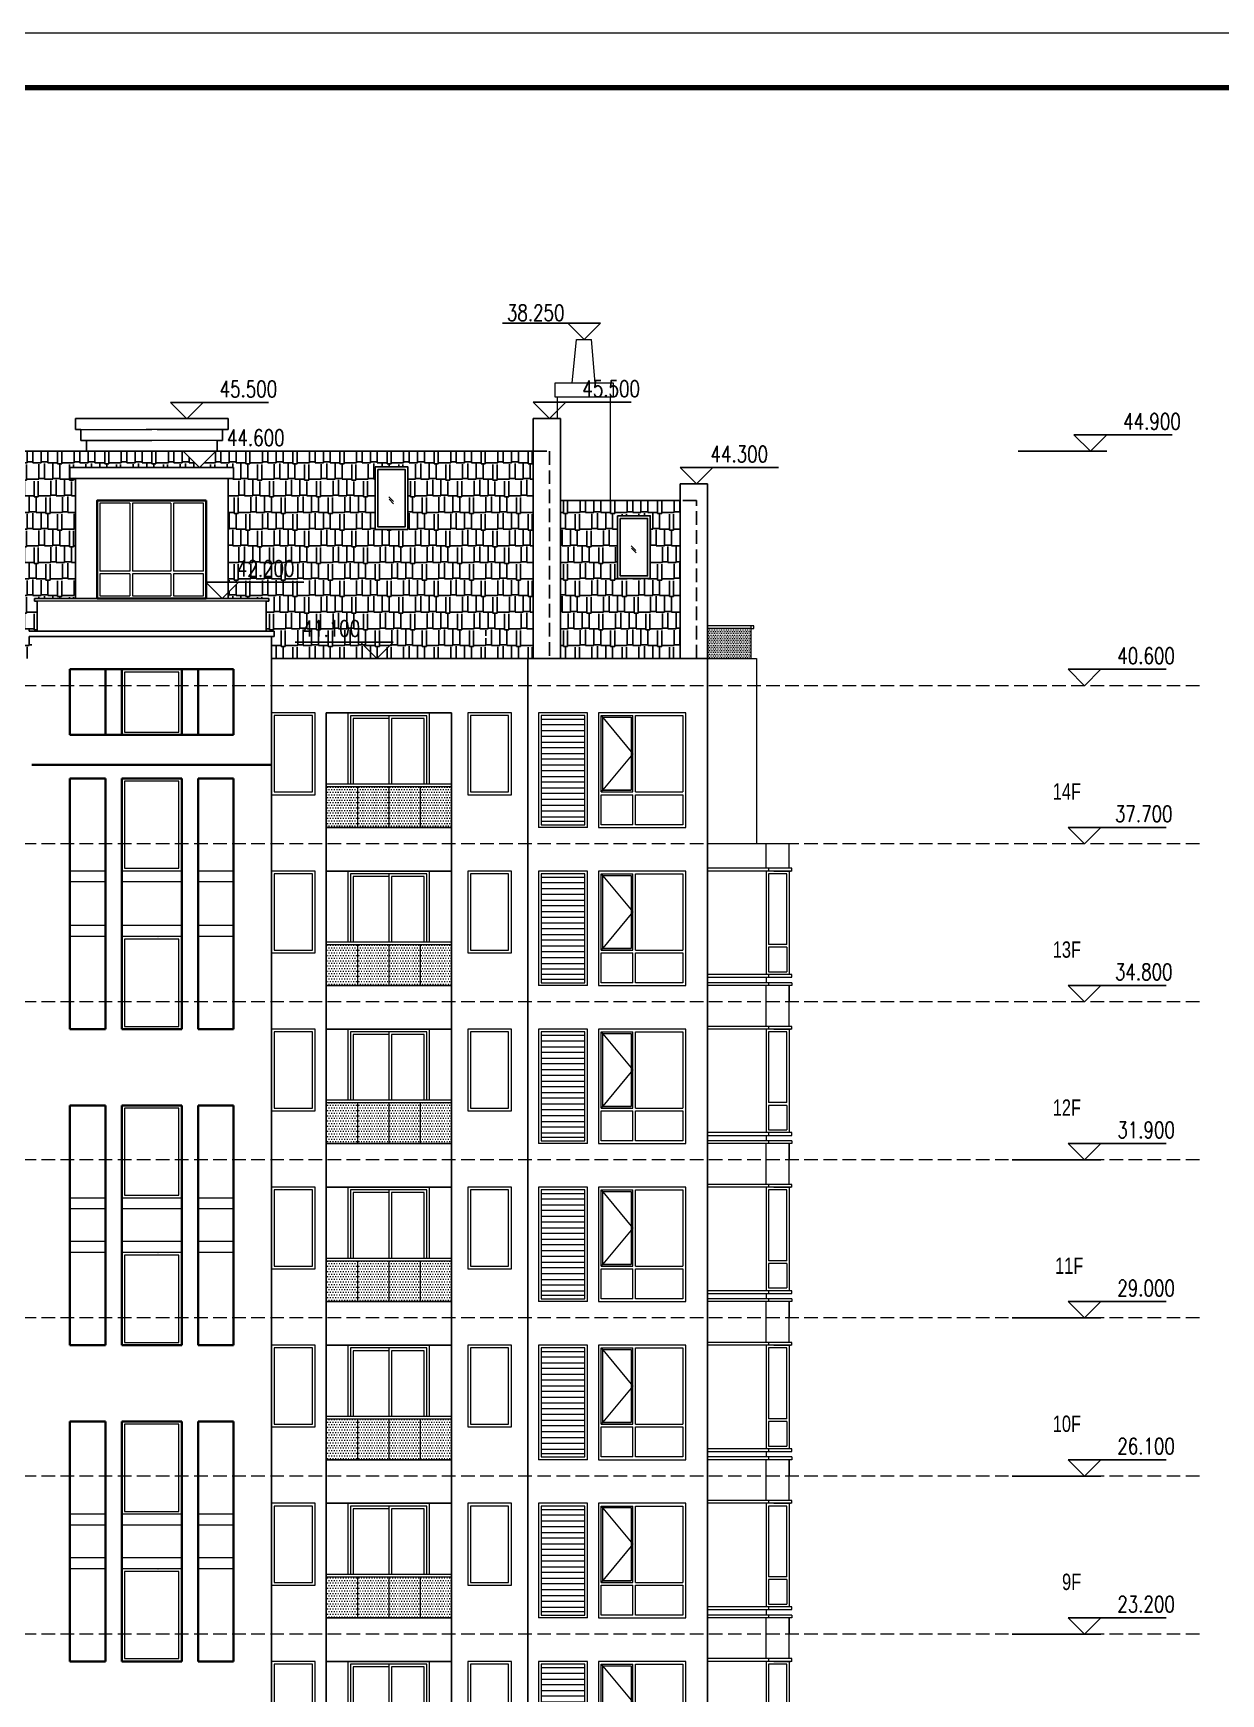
# Model space of a CAD drawing. Extents: x 1332633 to 1595679, y 264824 to 640777.
# Drawn here: x 1469425 to 1491220, y 296235 to 326700 of the extents above; entities that cross this region are included whole.
import ezdxf
from ezdxf.enums import TextEntityAlignment as Align

# ---------------------------------------------------------------- set-up
doc = ezdxf.new("R2010")
doc.units = 0
doc.header["$LTSCALE"] = 1000
doc.header["$MEASUREMENT"] = 0
doc.linetypes.add('DASH', pattern=[0.35, 0.25, -0.1])
doc.linetypes.add('DOTE', pattern=[2.42, 2, -0.2, 0.02, -0.2])
doc.layers.get('0').update_dxf_attribs({"linetype": 'CONTINUOUS'})
for name, color, linetype, lineweight in [('_公共_图框', 4, 'CONTINUOUS', 5), ('DOTE', 1, 'DOTE', 13), ('PUB_TEXT', 7, 'CONTINUOUS', 13), ('WALL', 2, 'CONTINUOUS', 35), ('WINDOW', 4, 'CONTINUOUS', 13), ('木头', 44, 'CONTINUOUS', 13)]:
    doc.layers.add(name, color=color, linetype=linetype, lineweight=lineweight)
for name, color, linetype in [('A-Hz1汉字注明（平、立面、房间名称等）', 7, 'CONTINUOUS'), ('A-Wall(建筑墙)', 255, 'CONTINUOUS'), ('A-WALL_建筑墙_', 255, 'CONTINUOUS'), ('A-WINDOW(建筑门窗)', 4, 'CONTINUOUS'), ('DIM_ELEV', 3, 'CONTINUOUS'), ('hatch', 251, 'CONTINUOUS')]:
    doc.layers.add(name, color=color, linetype=linetype)
doc.styles.add('_TCH_DIM', font='SIMPLEX', dxfattribs={"width": 0.8, "bigfont": 'HZTXT'})
doc.styles.add('sunyat', font='3yromanc.shx', dxfattribs={"width": 0.75, "bigfont": '3yhztxt.shx'})
doc.styles.add('图框文字', font='SIMKAI.TTF')
pattern_1 = [(0, (0, 0), (647.7, 304.8), [152.4, -127, 177.8, -76.2, 228.6, -101.6]), (0, (152.4, 12.7), (647.7, 304.8), [127, -482.6, 101.6, -152.4]), (0, (457.2, -19.05), (647.7, 304.8), [76.2, -787.4]), (90, (0, 0), (-215.9, 304.8), [292.1, -927.1]), (90, (152.4, 0), (-215.9, 304.8), [285.75, -933.45]), (90, (279.4, 0), (-215.9, 304.8), [266.7, -952.5]), (90, (457.2, -19.05), (-215.9, 304.8), [292.1, -927.1]), (90, (533.4, -19.05), (-215.9, 304.8), [292.1, -927.1]), (90, (762, 0), (-215.9, 304.8), [279.4, -939.8])]

# ---------------------------------------------------------------- blocks, each defined once
blk = doc.blocks.new('sadasd')
at = {"layer": 'WINDOW'}
h = blk.add_hatch(dxfattribs=at)
h.set_pattern_fill('DOTS', color=8, scale=30, style=0)
h.set_pattern_definition([(7e-15, (-3065172.717, 2077348.014), (23.8125, 47.625), [0, -47.625])])
h.paths.add_polyline_path([(6600, 1050), (6025, 1050), (6025, 300), (6600, 300)])
h.paths.add_polyline_path([(6025, 1050), (5450, 1050), (5450, 300), (6025, 300)])
h.paths.add_polyline_path([(5450, 1050), (4875, 1050), (4875, 300), (5450, 300)])
h.paths.add_polyline_path([(4875, 1050), (4300, 1050), (4300, 600), (4300, 300), (4875, 300)])
blk.add_line((4300, 2400), (4300, 600))
at = {"layer": 'A-WALL_建筑墙_'}
for p, q in [((2900, 2900), (2900, 0)), ((4300, 2400), (4300, 300, 0)), ((4300, 2400), (6600, 2400, 0)), ((6600, 2400, 0), (6600, 300)), ((6600, 300), (4300, 300, 0))]:
    blk.add_line(p, q, dxfattribs=at)
at = {"layer": 'hatch'}
for p, q in [((4300, 2400), (4300, 2900)), ((6600, 2400, 0), (6600, 2900)), ((4300, 300, 0), (4300, 0)), ((6600, 0, 0), (6600, 300))]:
    blk.add_line(p, q, dxfattribs=at)
at = {"layer": 'WINDOW', "color": 8}
for p, q in [((921, 950), (921, 2350)), ((971, 950), (971, 2350)), ((1550, 2350), (971, 1650)), ((1001, 2320), (1001, 980)), ((5400, 2300), (5400, 1100, 0)), ((5450, 2350), (5450, 1100, 0)), ((971, 1650), (1550, 950)), ((921, 950), (50, 950)), ((1550, 950), (971, 950)), ((1520, 980), (1001, 980)), ((6600, 1050), (4300, 1050, 0)), ((4875, 1050), (4875, 300)), ((5450, 1050), (5450, 300)), ((6025, 1050), (6025, 300)), ((921, 900), (50, 900)), ((921, 350), (921, 900)), ((1550, 900), (971, 900)), ((971, 350), (971, 900))]:
    blk.add_line(p, q, dxfattribs=at)
at = {"layer": 'WINDOW'}
blk.add_line((6600, 1100), (4300, 1100, 0), dxfattribs=at)
for points in [[(0, 2400), (1600, 2400), (1600, 300), (0, 300)], [(3200, 2400), (4000, 2400), (4000, 900), (3200, 900)]]:
    blk.add_lwpolyline(points, close=True, dxfattribs=at)
at = {"layer": 'WINDOW', "color": 8}
for points in [[(921, 2350), (50, 2350), (50, 950)], [(1550, 950), (1550, 2350), (971, 2350)], [(4750, 1100), (4750, 2350), (6150, 2350), (6150, 1100)], [(4800, 1100), (4800, 2300), (5400, 2300)], [(5450, 2300), (6100, 2300), (6100, 1100)], [(6850, 1675), (6850, 2350), (7550, 2350), (7550, 1675)], [(7550, 1675), (7550, 950), (6850, 950), (6850, 1675)], [(50, 900), (50, 350), (921, 350)], [(971, 350), (1550, 350), (1550, 900)]]:
    blk.add_lwpolyline(points, dxfattribs=at)
blk.add_lwpolyline([(1520, 2320), (1001, 2320), (1001, 980), (1520, 980)], close=True, dxfattribs=at)
at = {"layer": 'WINDOW', "color": 8, "elevation": 0}
for points in [[(3250, 1675), (3250, 2350), (3950, 2350), (3950, 1675)], [(4700, 1100), (4700, 2400), (6200, 2400), (6200, 1100)], [(3950, 1675), (3950, 950), (3250, 950), (3250, 1675)]]:
    blk.add_lwpolyline(points, dxfattribs=at)
at = {"layer": 'WINDOW', "elevation": 0}
blk.add_lwpolyline([(6800, 2400), (7600, 2400), (7600, 900), (6800, 900)], close=True, dxfattribs=at)
at = {"layer": '木头'}
for p, q in [((1800, 2400), (2700, 2400)), ((1800, 300), (1800, 2400)), ((1850, 2280), (2650, 2280)), ((1850, 2180), (2650, 2180)), ((2700, 2400), (2700, 300)), ((1850, 2070), (2650, 2070)), ((1850, 1970), (2650, 1970)), ((1850, 1860), (2650, 1860)), ((1850, 1760), (2650, 1760)), ((1850, 1650), (2650, 1650)), ((1850, 1550), (2650, 1550)), ((1850, 1440), (2650, 1440)), ((1850, 1340), (2650, 1340)), ((1850, 1230), (2650, 1230)), ((1850, 1130), (2650, 1130)), ((1850, 1020), (2650, 1020)), ((1850, 920), (2650, 920)), ((1850, 810), (2650, 810)), ((1850, 700), (2650, 700)), ((1850, 600), (2650, 600)), ((1850, 490), (2650, 490)), ((1850, 410), (2650, 410)), ((1800, 300), (2700, 300))]:
    blk.add_line(p, q, dxfattribs=at)
blk.add_lwpolyline([(1850, 2350), (2650, 2350), (2650, 350), (1850, 350)], close=True, dxfattribs=at)
blk = doc.blocks.new('fsdhf')
at = {"layer": 'A-Wall(建筑墙)'}
blk.add_line((1186108, 196125), (1186305, 196125), dxfattribs=at)
at = {"layer": 'WALL'}
for p, q in [((1184921, 196125), (1184921, 200525)), ((1184921, 200525), (1185571, 200525)), ((1185571, 196125), (1185571, 200525)), ((1185871, 196125), (1185871, 200525)), ((1185871, 200525), (1186971, 200525)), ((1186971, 196125), (1186971, 200525)), ((1187271, 196125), (1187271, 200525)), ((1187271, 200525), (1187921, 200525)), ((1187921, 196125), (1187921, 200525)), ((1184921, 196125), (1185571, 196125)), ((1185871, 196125), (1186971, 196125)), ((1187271, 196125), (1187921, 196125))]:
    blk.add_line(p, q, dxfattribs=at)
at = {"layer": 'WINDOW'}
for points in [[(1185921, 200475), (1186921, 200475), (1186921, 198875), (1185921, 198875)], [(1185921, 197775), (1186921, 197775), (1186921, 196175), (1185921, 196175)]]:
    blk.add_lwpolyline(points, close=True, dxfattribs=at)
at = {"layer": '木头'}
for p, q in [((1184925, 198825), (1185571, 198825)), ((1185871, 198825), (1186971, 198825)), ((1187271, 198825), (1187921, 198825)), ((1184925, 198625), (1185571, 198625)), ((1185875, 198625), (1186975, 198625)), ((1187275, 198625), (1187925, 198625)), ((1184921, 198026), (1185575, 198026)), ((1185875, 198026), (1186971, 198026)), ((1187271, 198026), (1187921, 198026)), ((1184925, 197825), (1185575, 197825)), ((1185875, 197825), (1186971, 197825)), ((1186005, 197825), (1186008, 197825)), ((1186308, 197825), (1186305, 197825)), ((1187271, 197825), (1187921, 197825))]:
    blk.add_line(p, q, dxfattribs=at)
blk = doc.blocks.new('sa')
at = {"layer": '木头'}
for p, q in [((-1501, 2450), (-1501, 2900)), ((-1501, 2450), (-1501, 2900)), ((-1077, 2450), (-1077, 2900)), ((-1546, 2450), (0, 2450)), ((-1546, 2400), (-1546, 2450)), ((-1127, 2400), (-1127, 2450)), ((-1546, 2400), (-1220, 2400)), ((-1220, 2400), (-1521, 2400)), ((-1500, 2400), (-1500, 500)), ((-1500, 2400), (0, 2400)), ((-1500, 2400), (-1500, 500)), ((-1455, 2350), (-1122, 2350)), ((-1455, 1050), (-1455, 2350)), ((-1122, 2350), (-1122, 1050)), ((-1077, 2400), (-1077, 500)), ((-1455, 1050), (-1122, 1050)), ((-1455, 1000), (-1122, 1000)), ((-1455, 1000), (-1455, 550)), ((-1122, 1000), (-1122, 550)), ((-1550, 500), (-1220, 500)), ((-1550, 450), (-1550, 500)), ((0, 450), (-1550, 450)), ((-1550, 350), (-1501, 350)), ((-1550, 350), (-1550, 300)), ((-1501, 350), (0, 350)), ((-1500, 500), (0, 500)), ((-1122, 550), (-1455, 550)), ((-1127, 450), (-1127, 500)), ((-1127, 300), (-1127, 350)), ((-1077, 450), (-1077, 350)), ((-1550, 300), (-1501, 300)), ((-1501, 300), (-1500, 0)), ((-1501, 300), (0, 300)), ((-1500, 0), (-1501, 300)), ((-1077, 0), (-1077, 300))]:
    blk.add_line(p, q, dxfattribs=at)
blk = doc.blocks.new('tk22')
at = {"layer": '_公共_图框'}
blk.add_lwpolyline([(-84000, 0), (0, 0), (0, 59400), (-84000, 59400)], close=True, dxfattribs=at)
at = {"layer": '_公共_图框', "const_width": 100}
blk.add_lwpolyline([(-81500, 1000), (-1000, 1000), (-1000, 58400), (-81500, 58400)], close=True, dxfattribs=at)
at = {"layer": '_公共_图框', "style": '图框文字'}
for tag, height, p in [('建设单位', 500, (-5000, 38300)), ('合作单位', 500, (-5054, 33683)), ('项目名称', 500, (-5000, 30300)), ('项目编号', 500, (-5000, 26300)), ('建筑', 350, (-2600, 5600)), ('方案深化', 350, (-2600, 4900)), ('1:100', 350, (-2600, 4200)), ('20090705', 350, (-2600, 3500)), ('图号', 350, (-2600, 2450))]:
    blk.add_attdef(tag, text='', height=height, dxfattribs=at).set_placement(p, align=Align.MIDDLE_CENTER)

msp = doc.modelspace()

# ---------------------------------------------------------------- hatches: boundary and pattern name
at = {"layer": 'hatch', "ltscale": 0.2}
h = msp.add_hatch(dxfattribs=at)
h.set_pattern_fill('AR-RSHKE,_O', color=256, scale=100)
h.set_pattern_definition(pattern_1)
h.paths.add_polyline_path([(1470200, 318530), (1470100, 318530), (1470100, 318730), (1470485, 318730), (1470485, 319030), (1460667, 319030), (1460600, 318963), (1460600, 318963), (1461031, 318963), (1464380, 315730), (1464900, 315730), (1464900, 315430), (1464700, 315430), (1464700, 315230), (1469400, 315230), (1469400, 315630), (1469350, 315630), (1469350, 315730), (1469500, 315730), (1469500, 316280), (1469450, 316280), (1469450, 316330), (1470200, 316330)])
h.paths.add_polyline_path([(1464914, 316079), (1464614, 315779), (1464314, 316079)], flags=16)
h.paths.add_polyline_path([(1464828, 316105), (1466086, 316105), (1466086, 316551), (1464828, 316551)], flags=24)
h = msp.add_hatch(dxfattribs=at)
h.set_pattern_fill('AR-RSHKE,_O', color=256, scale=100)
h.set_pattern_definition(pattern_1)
h.paths.add_polyline_path([(1472178, 319030), (1472078, 319030), (1472078, 319030), (1471600, 319030), (1470485, 319030), (1470485, 318730), (1472478, 318730)])
h = msp.add_hatch(dxfattribs=at)
h.set_pattern_fill('AR-RSHKE,_O', color=256, scale=100)
h.set_pattern_definition(pattern_1)
h.paths.add_polyline_path([(1477741, 319030), (1473878, 319030), (1473878, 319030), (1472778, 319030), (1472478, 318730), (1473100, 318730), (1473100, 318530), (1473000, 318530), (1473000, 316630), (1473193, 316630), (1473000, 316436), (1473000, 316330), (1473750, 316330), (1473750, 316280), (1473700, 316280), (1473700, 315730), (1473850, 315730), (1473850, 315630), (1473800, 315630), (1473800, 315230), (1477741, 315230), (1477741, 315603, -1), (1477741, 315643)])
h.paths.add_polyline_path([(1475700, 318747), (1476300, 318747), (1476300, 317594), (1475700, 317594)], flags=16)
h.paths.add_polyline_path([(1475750, 318697), (1476250, 318697), (1476250, 317644), (1475750, 317644)], flags=0)
h.paths.add_polyline_path([(1473089, 316655), (1474347, 316655), (1474347, 317101), (1473089, 317101)], flags=24)
h = msp.add_hatch(dxfattribs=at)
h.set_pattern_fill('AR-RSHKE,_O', color=256, scale=100)
h.set_pattern_definition(pattern_1)
h.paths.add_polyline_path([(1478600, 319030), (1477741, 319030), (1477741, 315643, -1), (1477741, 315603), (1477741, 315230), (1478600, 315230)])
h = msp.add_hatch(dxfattribs=at)
h.set_pattern_fill('AR-RSHKE,_O', color=256, scale=100)
h.set_pattern_definition(pattern_1)
h.paths.add_polyline_path([(1481300, 318130), (1479100, 318130), (1479100, 315230), (1481300, 315230)])
h.paths.add_polyline_path([(1480150, 316694), (1480150, 317847), (1480750, 317847), (1480750, 316694)], flags=16)
h.paths.add_polyline_path([(1480200, 316744), (1480200, 317797), (1480700, 317797), (1480700, 316744)], flags=0)
at = {"layer": 'WINDOW'}
h = msp.add_hatch(dxfattribs=at)
h.set_pattern_fill('DOTS', color=8, scale=30, angle=360, style=0)
h.set_pattern_definition([(180, (4546572.54, 2389177.565), (-23.8125, 47.625), [0, -47.625])])
h.paths.add_polyline_path([(1474800, 312880), (1475375, 312880), (1475375, 312130), (1474800, 312130)])
h.paths.add_polyline_path([(1475375, 312880), (1475950, 312880), (1475950, 312130), (1475375, 312130)])
h.paths.add_polyline_path([(1475950, 312880), (1476525, 312880), (1476525, 312130), (1475950, 312130)])
h.paths.add_polyline_path([(1476525, 312880), (1477100, 312880), (1477100, 312430), (1477100, 312130), (1476525, 312130)])
h = msp.add_hatch(dxfattribs=at)
h.set_pattern_fill('DOTS', color=8, scale=30, angle=360, style=0)
h.set_pattern_definition([(180, (4546572.54, 2386277.565), (-23.8125, 47.625), [0, -47.625])])
h.paths.add_polyline_path([(1474800, 309980), (1475375, 309980), (1475375, 309230), (1474800, 309230)])
h.paths.add_polyline_path([(1475375, 309980), (1475950, 309980), (1475950, 309230), (1475375, 309230)])
h.paths.add_polyline_path([(1475950, 309980), (1476525, 309980), (1476525, 309230), (1475950, 309230)])
h.paths.add_polyline_path([(1476525, 309980), (1477100, 309980), (1477100, 309530), (1477100, 309230), (1476525, 309230)])
at = {"layer": '木头'}
h = msp.add_hatch(dxfattribs=at)
h.set_pattern_fill('DOTS,_O', color=256, scale=20)
h.set_pattern_definition([(180, (5391782.426, 1632109.775), (-15.875, 31.75), [0, -31.75])])
h.paths.add_polyline_path([(1481800, 315780), (1481800, 315230), (1482600, 315230), (1482600, 315780)])

# ---------------------------------------------------------------- linework, layer by layer
for p, q in [((1470200, 319630), (1473000, 319630)), ((1470200, 319430), (1470300, 319430)), ((1472900, 319430), (1473000, 319430)), ((1458022, 319030), (1471600, 319030)), ((1470300, 319230), (1470400, 319230)), ((1470400, 319230), (1470400, 319030)), ((1478600, 319030), (1471600, 319030)), ((1472900, 319230), (1472800, 319230)), ((1472800, 319230), (1472800, 319030)), ((1481300, 315230), (1481300, 318430)), ((1481800, 318430), (1481600, 318430)), ((1481800, 318430), (1481600, 318430)), ((1481800, 315330), (1481800, 318430)), ((1481300, 318130), (1479100, 318130)), ((1473800, 315630), (1473800, 280230)), ((1481800, 315230), (1473800, 315230)), ((1477100, 314229), (1477100, 312130)), ((1477100, 311329), (1477100, 309530))]:
    msp.add_line(p, q)
at = {"layer": 'A-WALL_建筑墙_'}
for p, q in [((1470200, 319630), (1470200, 319430)), ((1473000, 319630), (1473000, 319430)), ((1470300, 319430), (1470300, 319230)), ((1472900, 319430), (1472900, 319230)), ((1473100, 318730), (1470100, 318730)), ((1470100, 318530), (1470100, 318730)), ((1473100, 318530), (1473100, 318730)), ((1473100, 318530), (1470100, 318530)), ((1470200, 316330), (1470200, 318529)), ((1473000, 318530), (1473000, 316330)), ((1470600, 316330), (1470600, 318130)), ((1472600, 318130), (1472600, 316330)), ((1473750, 316330), (1469450, 316330)), ((1469450, 316330), (1469450, 316280)), ((1469500, 316280), (1469450, 316280)), ((1469500, 316280), (1469500, 315730)), ((1473700, 316280), (1473700, 315730)), ((1473700, 316280), (1473750, 316280)), ((1473750, 316330), (1473750, 316280)), ((1469350, 315730), (1473850, 315730)), ((1473850, 315630), (1469350, 315630)), ((1473850, 315730), (1473850, 315630)), ((1481800, 315330), (1481800, 300230)), ((1478500, 315230), (1478500, 308930)), ((1481800, 314730), (1481800, 283130)), ((1474800, 314229, 0), (1474800, 312130)), ((1477100, 314229), (1474800, 314229, 0)), ((1474800, 312130), (1477100, 312130, 0)), ((1478500, 311830), (1478500, 309230)), ((1474800, 311329, 0), (1474800, 309230)), ((1477100, 311329), (1474800, 311329, 0)), ((1477100, 311329), (1477100, 309230, 0)), ((1474800, 309230), (1477100, 309230, 0)), ((1471913, 308430), (1471716, 308430)), ((1481800, 300230), (1481800, 283130))]:
    msp.add_line(p, q, dxfattribs=at)
at = {"layer": 'A-WALL_建筑墙_', "ltscale": 0.2}
for p, q in [((1478600, 319630), (1479100, 319630)), ((1478600, 319630), (1478600, 315230)), ((1478900, 319630), (1479100, 319630)), ((1479100, 319630), (1479100, 315230)), ((1479100, 319630), (1479100, 315230)), ((1481800, 318430), (1481300, 318430))]:
    msp.add_line(p, q, dxfattribs=at)
at = {"layer": 'A-WALL_建筑墙_', "linetype": 'DASH'}
for p, q in [((1478600, 319030), (1478900, 319030)), ((1478900, 319030), (1478900, 315230)), ((1481600, 318130), (1481300, 318130)), ((1481600, 315230), (1481600, 318130))]:
    msp.add_line(p, q, dxfattribs=at)
at = {"layer": 'A-WALL_建筑墙_', "elevation": 0}
msp.add_lwpolyline([(1472600, 318130), (1470600, 318130), (1470600, 316330), (1472600, 316330)], close=True, dxfattribs=at)
at = {"layer": 'A-WINDOW(建筑门窗)'}
for p, q in [((1475952, 318193), (1476035, 318108)), ((1475955, 318152), (1476038, 318067)), ((1480402, 317293), (1480485, 317208)), ((1480402, 317293), (1480485, 317208)), ((1480405, 317252), (1480488, 317167)), ((1480405, 317252), (1480488, 317167))]:
    msp.add_line(p, q, dxfattribs=at)
for points in [[(1475700, 318747), (1475700, 317594), (1476300, 317594), (1476300, 318747)], [(1475750, 318697), (1475750, 317644), (1476250, 317644), (1476250, 318697)], [(1480150, 317847), (1480150, 316694), (1480750, 316694), (1480750, 317847)], [(1480200, 317797), (1480200, 316744), (1480700, 316744), (1480700, 317797)]]:
    msp.add_lwpolyline(points, close=True, dxfattribs=at)
at = {"layer": 'DIM_ELEV'}
for p, q in [((1479836, 321380), (1478036, 321380)), ((1479536, 321080), (1479236, 321380)), ((1479536, 321080), (1479836, 321380)), ((1472242, 319624), (1471942, 319924)), ((1471942, 319924), (1473742, 319924)), ((1472242, 319624), (1472542, 319924)), ((1478900, 319630), (1478600, 319930)), ((1478600, 319930), (1480400, 319930)), ((1478900, 319630), (1479200, 319930)), ((1488826, 319030), (1488526, 319330)), ((1488526, 319330), (1490326, 319330)), ((1488826, 319030), (1489126, 319330)), ((1472078, 319030), (1473878, 319030)), ((1472478, 318730), (1472178, 319030)), ((1472478, 318730), (1472778, 319030)), ((1487501, 319030), (1489126, 319030)), ((1481600, 318430), (1481300, 318730)), ((1481300, 318730), (1483100, 318730)), ((1481600, 318430), (1481900, 318730)), ((1472893, 316330), (1472593, 316630)), ((1472593, 316630), (1474393, 316630)), ((1472893, 316330), (1473193, 316630)), ((1476034, 315530), (1474234, 315530)), ((1475734, 315230), (1475434, 315530)), ((1475734, 315230), (1476034, 315530)), ((1488717, 314730), (1488417, 315030)), ((1488417, 315030), (1490217, 315030)), ((1488717, 314730), (1489017, 315030)), ((1488717, 311830), (1488417, 312130)), ((1488417, 312130), (1490217, 312130)), ((1488717, 311830), (1489017, 312130)), ((1488717, 308930), (1488417, 309230)), ((1488417, 309230), (1490217, 309230)), ((1488717, 308930), (1489017, 309230)), ((1488717, 306030), (1488417, 306330)), ((1488417, 306330), (1490217, 306330)), ((1488717, 306030), (1489017, 306330)), ((1487392, 306030), (1489017, 306030)), ((1488717, 303130), (1488417, 303430)), ((1488417, 303430), (1490217, 303430)), ((1488717, 303130), (1489017, 303430)), ((1487392, 303130), (1489017, 303130)), ((1488717, 300230), (1488417, 300530)), ((1488417, 300530), (1490217, 300530)), ((1488717, 300230), (1489017, 300530)), ((1487392, 300230), (1489017, 300230)), ((1488717, 297330), (1488417, 297630)), ((1488417, 297630), (1490217, 297630)), ((1488717, 297330), (1489017, 297630)), ((1487392, 297330), (1489017, 297330))]:
    msp.add_line(p, q, dxfattribs=at)
at = {"layer": 'DOTE', "linetype": 'DASH'}
for p, q in [((1490827, 314730), (1434547, 314730)), ((1490827, 311830), (1434547, 311830)), ((1490827, 308930), (1434547, 308930)), ((1490827, 306030), (1434547, 306030)), ((1490827, 303130), (1434547, 303130)), ((1490827, 300230), (1434547, 300230)), ((1490827, 297330), (1434547, 297330))]:
    msp.add_line(p, q, dxfattribs=at)
at = {"layer": 'hatch'}
for p, q in [((1474800, 311830), (1474800, 312130)), ((1477100, 312130, 0), (1477100, 311830)), ((1474800, 311329, 0), (1474800, 311830)), ((1477100, 311329), (1477100, 311830)), ((1474800, 308930, 0), (1474800, 309230)), ((1477100, 309230, 0), (1477100, 308930))]:
    msp.add_line(p, q, dxfattribs=at)
at = {"layer": 'WALL'}
for p, q in [((1470100, 313830), (1470100, 315030)), ((1473100, 315030), (1470100, 315030)), ((1470750, 313830), (1470750, 315030)), ((1471050, 313830), (1471050, 315030)), ((1472150, 313830), (1472150, 315030)), ((1472450, 313830), (1472450, 315030)), ((1473100, 313830), (1473100, 315030)), ((1470100, 313830), (1473100, 313830)), ((1469400, 313280), (1473800, 313280)), ((1470100, 308429), (1470100, 313030)), ((1470750, 313030), (1470100, 313030)), ((1470750, 308429), (1470750, 313030)), ((1471050, 308429), (1471050, 313030)), ((1472150, 313030), (1471050, 313030)), ((1472150, 308429), (1472150, 313030)), ((1472450, 308429), (1472450, 313030)), ((1473100, 313030), (1472450, 313030)), ((1473100, 308429), (1473100, 313030)), ((1470750, 308429), (1470100, 308429)), ((1472150, 308429), (1471050, 308429)), ((1473100, 308429), (1472450, 308429))]:
    msp.add_line(p, q, dxfattribs=at)
at = {"layer": 'WALL', "elevation": 0}
msp.add_lwpolyline([(1472600, 318130), (1470600, 318130), (1470600, 316330), (1472600, 316330)], close=True, dxfattribs=at)
at = {"layer": 'WINDOW'}
for p, q in [((1471200, 318080), (1471200, 316830)), ((1471250, 318080), (1471250, 316830)), ((1471950, 318080), (1471950, 316830)), ((1472000, 318080), (1472000, 316830)), ((1471200, 316830), (1470650, 316830)), ((1471200, 316780), (1470650, 316780)), ((1471200, 316780), (1471200, 316380)), ((1471950, 316830), (1471250, 316830)), ((1471250, 316780), (1471250, 316380)), ((1471950, 316780), (1471250, 316780)), ((1471950, 316780), (1471950, 316380)), ((1472550, 316830), (1472000, 316830)), ((1472550, 316780), (1472000, 316780)), ((1472000, 316780), (1472000, 316380)), ((1473700, 316280), (1469500, 316280)), ((1474800, 312930), (1477100, 312930, 0)), ((1474800, 310030), (1477100, 310030, 0))]:
    msp.add_line(p, q, dxfattribs=at)
at = {"layer": 'WINDOW', "color": 8}
for p, q in [((1475950, 314179), (1475950, 312930, 0)), ((1476000, 314129), (1476000, 312930, 0)), ((1479850, 314180), (1480429, 313480)), ((1480399, 314150), (1480399, 312810)), ((1480429, 312780), (1480429, 314180)), ((1480479, 312780), (1480479, 314180)), ((1480429, 313480), (1479850, 312780)), ((1474800, 312880), (1477100, 312880, 0)), ((1475375, 312880), (1475375, 312130)), ((1475950, 312880), (1475950, 312130)), ((1476525, 312880), (1476525, 312130)), ((1479850, 312780), (1480429, 312780)), ((1479850, 312730), (1480429, 312730)), ((1479880, 312810), (1480399, 312810)), ((1480429, 312180), (1480429, 312730)), ((1480479, 312780), (1481350, 312780)), ((1480479, 312180), (1480479, 312730)), ((1480479, 312730), (1481350, 312730)), ((1475950, 311279), (1475950, 310030, 0)), ((1476000, 311229), (1476000, 310030, 0)), ((1479850, 311280), (1480429, 310580)), ((1480399, 311250), (1480399, 309910)), ((1480429, 309880), (1480429, 311280)), ((1480479, 309880), (1480479, 311280)), ((1480429, 310580), (1479850, 309880)), ((1474800, 309980), (1477100, 309980, 0)), ((1475375, 309980), (1475375, 309230)), ((1475950, 309980), (1475950, 309230)), ((1476525, 309980), (1476525, 309230)), ((1479850, 309880), (1480429, 309880)), ((1479850, 309830), (1480429, 309830)), ((1479880, 309910), (1480399, 309910)), ((1480429, 309280), (1480429, 309830)), ((1480479, 309880), (1481350, 309880)), ((1480479, 309280), (1480479, 309830)), ((1480479, 309830), (1481350, 309830))]:
    msp.add_line(p, q, dxfattribs=at)
at = {"layer": 'WINDOW', "elevation": 0}
for points in [[(1471200, 318080), (1470650, 318080), (1470650, 316830)], [(1471950, 318080), (1471250, 318080)], [(1472550, 316830), (1472550, 318080), (1472000, 318080)], [(1470650, 316780), (1470650, 316380), (1471200, 316380)], [(1472000, 316380), (1472550, 316380), (1472550, 316780)], [(1471250, 316380), (1471950, 316380)]]:
    msp.add_lwpolyline(points, dxfattribs=at)
for points in [[(1472100, 314980), (1471100, 314980), (1471100, 313880), (1472100, 313880)], [(1474600, 314230), (1473800, 314230), (1473800, 312730), (1474600, 312730)], [(1472100, 312980), (1471100, 312980), (1471100, 311380), (1472100, 311380)], [(1474600, 311330), (1473800, 311330), (1473800, 309830), (1474600, 309830)], [(1472100, 310080), (1471100, 310080), (1471100, 308480), (1472100, 308480)]]:
    msp.add_lwpolyline(points, close=True, dxfattribs=at)
at = {"layer": 'WINDOW', "color": 8}
for points in [[(1474550, 313505), (1474550, 314180), (1473850, 314180), (1473850, 313505)], [(1476650, 312930), (1476650, 314179), (1475250, 314179), (1475250, 312930)], [(1475950, 314129), (1475300, 314129), (1475300, 312930)], [(1476600, 312930), (1476600, 314129), (1476000, 314129)], [(1479850, 312780), (1479850, 314180), (1480429, 314180)], [(1480479, 314180), (1481350, 314180), (1481350, 312780)], [(1473850, 313505), (1473850, 312780), (1474550, 312780), (1474550, 313505)], [(1480429, 312180), (1479850, 312180), (1479850, 312730)], [(1481350, 312730), (1481350, 312180), (1480479, 312180)], [(1474550, 310605), (1474550, 311280), (1473850, 311280), (1473850, 310605)], [(1476650, 310030), (1476650, 311279), (1475250, 311279), (1475250, 310030)], [(1475950, 311229), (1475300, 311229), (1475300, 310030)], [(1476600, 310030), (1476600, 311229), (1476000, 311229)], [(1479850, 309880), (1479850, 311280), (1480429, 311280)], [(1480479, 311280), (1481350, 311280), (1481350, 309880)], [(1473850, 310605), (1473850, 309880), (1474550, 309880), (1474550, 310605)], [(1480429, 309280), (1479850, 309280), (1479850, 309830)], [(1481350, 309830), (1481350, 309280), (1480479, 309280)]]:
    msp.add_lwpolyline(points, dxfattribs=at)
at = {"layer": 'WINDOW', "color": 8, "elevation": 0}
for points in [[(1476700, 312930), (1476700, 314229), (1475200, 314229), (1475200, 312930)], [(1478150, 313505), (1478150, 314180), (1477450, 314180), (1477450, 313455)], [(1477450, 313455), (1477450, 312780), (1478150, 312780), (1478150, 313505)], [(1476700, 310030), (1476700, 311329), (1475200, 311329), (1475200, 310030)], [(1478150, 310605), (1478150, 311280), (1477450, 311280), (1477450, 310605)], [(1477450, 310605), (1477450, 309880), (1478150, 309880), (1478150, 310605)]]:
    msp.add_lwpolyline(points, dxfattribs=at)
at = {"layer": 'WINDOW'}
for points in [[(1478200, 314230), (1477400, 314230), (1477400, 312730), (1478200, 312730)], [(1481400, 314230), (1479800, 314230), (1479800, 312130), (1481400, 312130)], [(1478200, 311330), (1477400, 311330), (1477400, 309830), (1478200, 309830)], [(1481400, 311330), (1479800, 311330), (1479800, 309230), (1481400, 309230)]]:
    msp.add_lwpolyline(points, close=True, dxfattribs=at)
at = {"layer": 'WINDOW', "color": 8}
for points in [[(1479880, 314150), (1480399, 314150), (1480399, 312810), (1479880, 312810)], [(1479880, 311250), (1480399, 311250), (1480399, 309910), (1479880, 309910)]]:
    msp.add_lwpolyline(points, close=True, dxfattribs=at)
at = {"layer": '木头'}
for p, q in [((1479316, 320280), (1479397, 321080)), ((1479397, 321080), (1479674, 321080)), ((1479739, 320280), (1479674, 321080)), ((1479050, 319630), (1479050, 320030)), ((1480022, 318130), (1480022, 320030)), ((1470300, 319630), (1471600, 319630)), ((1470300, 319430), (1471600, 319430)), ((1470300, 319430), (1471500, 319430)), ((1471700, 319430), (1471500, 319430)), ((1472900, 319430), (1471600, 319430)), ((1471700, 319430), (1472900, 319430)), ((1470300, 319230), (1470400, 319230)), ((1470400, 319230), (1470400, 319030)), ((1470400, 319230), (1471600, 319230)), ((1471500, 319230), (1470400, 319230)), ((1471700, 319230), (1471500, 319230)), ((1472800, 319230), (1471600, 319230)), ((1472800, 319230), (1471700, 319230)), ((1472900, 319230), (1472800, 319230)), ((1472800, 319230), (1472800, 319030)), ((1482200, 315830), (1481800, 315830)), ((1482600, 315780), (1481800, 315780)), ((1482650, 315830), (1482200, 315830)), ((1482600, 315230), (1482600, 315830)), ((1482600, 315780), (1482650, 315780)), ((1482650, 315780), (1482650, 315830)), ((1481800, 315230), (1482700, 315230)), ((1481800, 315230), (1482700, 315230)), ((1482700, 315230), (1482700, 311830)), ((1479600, 314230), (1478700, 314230)), ((1478700, 314230), (1478700, 312130)), ((1479550, 314110), (1478750, 314110)), ((1479600, 312130), (1479600, 314230)), ((1479550, 314010), (1478750, 314010)), ((1479550, 313900), (1478750, 313900)), ((1479550, 313800), (1478750, 313800)), ((1479550, 313690), (1478750, 313690)), ((1479550, 313590), (1478750, 313590)), ((1479550, 313480), (1478750, 313480)), ((1479550, 313380), (1478750, 313380)), ((1479550, 313270), (1478750, 313270)), ((1479550, 313170), (1478750, 313170)), ((1479550, 313060), (1478750, 313060)), ((1479550, 312960), (1478750, 312960)), ((1479550, 312850), (1478750, 312850)), ((1479550, 312750), (1478750, 312750)), ((1479550, 312640), (1478750, 312640)), ((1479550, 312530), (1478750, 312530)), ((1479550, 312430), (1478750, 312430)), ((1479550, 312320), (1478750, 312320)), ((1479600, 312130), (1478700, 312130)), ((1479550, 312240), (1478750, 312240)), ((1483300, 311829), (1481800, 311830)), ((1470747, 311130), (1470097, 311130)), ((1470750, 311330), (1470100, 311330)), ((1472147, 311130), (1471047, 311130)), ((1472150, 311330), (1471050, 311330)), ((1473097, 311330), (1472450, 311330)), ((1473097, 311130), (1472450, 311130)), ((1479600, 311330), (1478700, 311330)), ((1478700, 311330), (1478700, 309230)), ((1479550, 311210), (1478750, 311210)), ((1479550, 311110), (1478750, 311110)), ((1479600, 309230), (1479600, 311330)), ((1479550, 311000), (1478750, 311000)), ((1479550, 310900), (1478750, 310900)), ((1479550, 310790), (1478750, 310790)), ((1479550, 310690), (1478750, 310690)), ((1479550, 310580), (1478750, 310580)), ((1479550, 310480), (1478750, 310480)), ((1470750, 310330), (1470100, 310330)), ((1472147, 310330), (1471050, 310330)), ((1473100, 310330), (1472447, 310330)), ((1479550, 310370), (1478750, 310370)), ((1479550, 310270), (1478750, 310270)), ((1479550, 310160), (1478750, 310160)), ((1470750, 310130), (1470100, 310130)), ((1472147, 310130), (1471050, 310130)), ((1471713, 310130), (1471716, 310130)), ((1472016, 310130), (1472013, 310130)), ((1473097, 310130), (1472447, 310130)), ((1479550, 310060), (1478750, 310060)), ((1479550, 309950), (1478750, 309950)), ((1479550, 309850), (1478750, 309850)), ((1479550, 309740), (1478750, 309740)), ((1479550, 309630), (1478750, 309630)), ((1479550, 309530), (1478750, 309530)), ((1479600, 309230), (1478700, 309230)), ((1479550, 309430), (1478750, 309430)), ((1479550, 309340), (1478750, 309340))]:
    msp.add_line(p, q, dxfattribs=at)
for points in [[(1480072, 320280), (1479000, 320280), (1479000, 320030), (1480072, 320030)], [(1479550, 314180), (1478750, 314180), (1478750, 312180), (1479550, 312180)], [(1479550, 311280), (1478750, 311280), (1478750, 309280), (1479550, 309280)]]:
    msp.add_lwpolyline(points, close=True, dxfattribs=at)

# ---------------------------------------------------------------- block references
at = {"layer": 'A-Wall(建筑墙)', "xscale": -1}
for p in [(2658021, 106505), (2658021, 100705)]:
    msp.add_blockref('fsdhf', p, dxfattribs=at)
at = {"layer": 'A-WALL_建筑墙_', "xscale": -1}
for name, p in [('sa', (1481800, 308930)), ('sadasd', (1481400, 306030)), ('sa', (1481800, 306030)), ('sadasd', (1481400, 303130)), ('sa', (1481800, 303130)), ('sadasd', (1481400, 300230)), ('sa', (1481800, 300230)), ('sadasd', (1481400, 297330)), ('sa', (1481800, 297330)), ('sadasd', (1481400, 294430)), ('sa', (1481800, 294430))]:
    msp.add_blockref(name, p, dxfattribs=at)
at = {"layer": 'hatch'}
msp.add_blockref('tk22', (1508807, 267300), dxfattribs=at)

# ---------------------------------------------------------------- texts
at = {"layer": 'A-Hz1汉字注明（平、立面、房间名称等）', "style": 'sunyat', "width": 0.75}
for s, p in [('14F', (1488136, 312639)), ('13F', (1488136, 309739)), ('12F', (1488136, 306839)), ('11F', (1488179, 303939)), ('10F', (1488136, 301039)), ('9F', (1488307, 298139))]:
    msp.add_text(s, height=300, dxfattribs=at).set_placement(p)
at = {"layer": 'PUB_TEXT', "style": '_TCH_DIM', "width": 0.752941}
for s, p in [('38.250', (1478119, 321422)), ('45.500', (1472846, 320024)), ('45.500', (1479504, 320030)), ('44.900', (1489430, 319430)), ('44.600', (1472982, 319130)), ('44.300', (1481855, 318830)), ('42.200', (1473163, 316730)), ('41.100', (1474369, 315630)), ('40.600', (1489321, 315130)), ('37.700', (1489278, 312230)), ('34.800', (1489278, 309330)), ('31.900', (1489321, 306430)), ('29.000', (1489321, 303530)), ('26.100', (1489321, 300630)), ('23.200', (1489321, 297730))]:
    msp.add_text(s, height=297.5, dxfattribs=at).set_placement(p)

doc.saveas('drawing.dxf')
